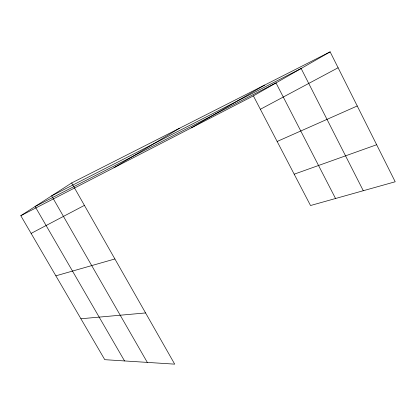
<?xml version="1.0" encoding="UTF-8"?>
<svg xmlns="http://www.w3.org/2000/svg" width="416" height="416" viewBox="0 0 416 416"><rect width="100%" height="100%" fill="white"/><g stroke="black" fill="none" stroke-linecap="round" stroke-linejoin="round"><path stroke-width="0.62" d="M71.672 182.962L174.699 364.146L104.775 359.679L20.8 215.706L71.672 182.962L330.138 51.854L395.2 181.766L310.523 205.525L253.391 95.898L330.138 51.854M113.989 167.705L179.358 128.336M191.459 127.8L264.602 85.093M260.364 109.273L338.104 67.756M31.117 233.397L84.417 205.374M20.8 215.706L253.391 95.898M277.139 141.461L357.245 105.976M294.19 174.19L376.657 144.732M55.864 275.829L114.889 258.97M80.907 318.76L145.579 312.936M124.54 360.942L35.1 206.502L276.006 82.919L335.546 198.505M147.311 362.398L51.652 195.848L301.137 68.494L363.282 190.72"/></g></svg>
